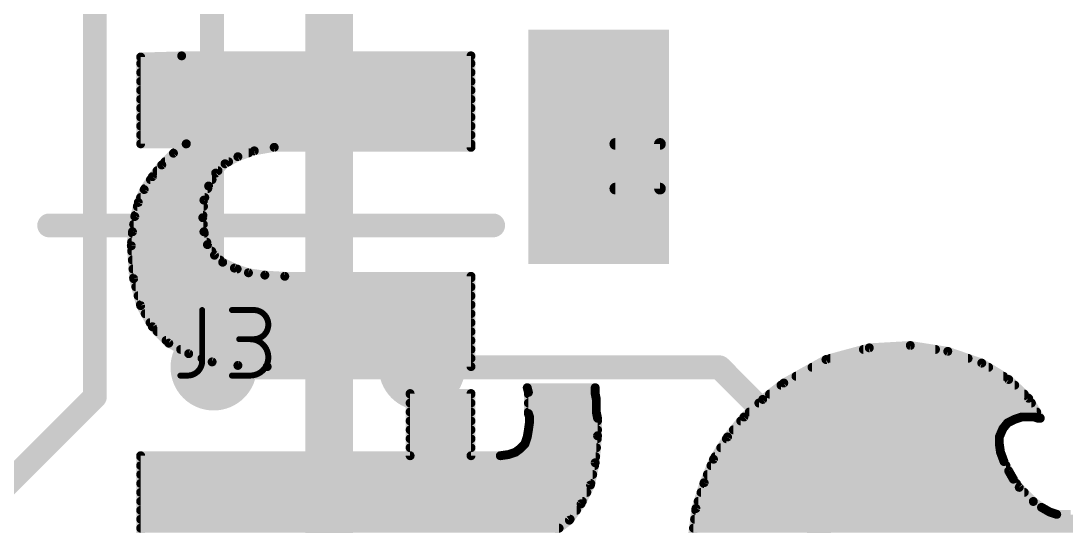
# Model space of a CAD drawing. Extents: x -33 to 53.6, y -13.2 to 65.9.
# Drawn here: x 9.28 to 18.2, y 29.13 to 33.43 of the extents above; entities that cross this region are included whole.
import ezdxf

# ---------------------------------------------------------------- set-up
doc = ezdxf.new("R2010")
doc.units = 0
for name, color, linetype in [('1', 12, 'CONTINUOUS'), ('16', 132, 'CONTINUOUS'), ('18', 110, 'CONTINUOUS'), ('21', 253, 'CONTINUOUS'), ('22', 253, 'CONTINUOUS'), ('25', 253, 'CONTINUOUS'), ('51', 253, 'CONTINUOUS')]:
    doc.layers.add(name, color=color, linetype=linetype)

# ---------------------------------------------------------------- blocks, each defined once
blk = doc.blocks.new('RECT')
blk.add_solid([(-0.5, -0.5), (0.5, -0.5), (-0.5, 0.5), (0.5, 0.5)])
blk = doc.blocks.new('ROUNDV')
at = {"const_width": 0.5}
blk.add_lwpolyline([(0, -0.25, 1), (0, 0.25, 1), (0, -0.25)], format="xyb", dxfattribs=at)

msp = doc.modelspace()

# ---------------------------------------------------------------- linework, layer by layer
at = {"layer": '1'}
for points, const_width in [([(11.908, 35.56), (11.908, 28.418)], 0.4064), ([(9.908, 34.785), (9.908, 30.228)], 0.2032), ([(10.908, 34.785), (10.908, 30.494)], 0.2032), ([(10.908, 30.494), (10.922, 30.48)], 0.2032), ([(12.7, 30.48), (15.24, 30.48)], 0.2032), ([(15.24, 30.48), (16.09, 29.63)], 0.2032), ([(9.908, 30.228), (6.77, 27.09)], 0.2032), ([(16.09, 29.63), (16.09, 25.4)], 0.2032)]:
    msp.add_lwpolyline(points, dxfattribs=dict(at, const_width=const_width))
at = {"layer": '1', "const_width": 0.1016}
for points in [[(10.9439, 30.5299, 1), (10.8721, 30.4581)], [(10.8572, 30.494, 1), (10.9588, 30.494)], [(10.8861, 30.4441, 1), (10.9579, 30.5159)], [(12.7, 30.5308, 1), (12.7, 30.4292)], [(15.2759, 30.5159, 1), (15.2041, 30.4441)], [(15.24, 30.4292, 1), (15.24, 30.5308)], [(9.8572, 30.228, 1), (9.9588, 30.228)], [(9.9439, 30.1921, 1), (9.8721, 30.2639)], [(16.1408, 29.63, 1), (16.0392, 29.63)], [(16.0541, 29.5941, 1), (16.1259, 29.6659)]]:
    msp.add_lwpolyline(points, format="xyb", dxfattribs=at)
at = {"layer": '16', "const_width": 0.2032}
msp.add_lwpolyline([(10.922, 30.48), (12.7, 30.48)], dxfattribs=at)
at = {"layer": '16', "const_width": 0.1016}
for points in [[(10.922, 30.5308, 1), (10.922, 30.4292)], [(12.7, 30.4292, 1), (12.7, 30.5308)]]:
    msp.add_lwpolyline(points, format="xyb", dxfattribs=at)
at = {"layer": '21', "const_width": 0.2032}
msp.add_lwpolyline([(9.518, 31.69), (13.308, 31.69)], dxfattribs=at)
at = {"layer": '21', "const_width": 0.1016}
for points in [[(9.518, 31.7408, 1), (9.518, 31.6392)], [(13.308, 31.6392, 1), (13.308, 31.7408)]]:
    msp.add_lwpolyline(points, format="xyb", dxfattribs=at)
at = {"layer": '22', "const_width": 0.0762}
for points in [[(10.649, 33.136), (10.299, 33.126)], [(10.299, 33.126), (10.299, 32.386)], [(10.299, 33.0708), (13.119, 33.0708)], [(13.119, 33.136), (10.649, 33.136)], [(13.119, 32.356), (13.119, 33.136)], [(10.299, 32.9946), (13.119, 32.9946)], [(10.299, 32.9184), (13.119, 32.9184)], [(10.299, 32.8422), (13.119, 32.8422)], [(10.299, 32.766), (13.119, 32.766)], [(10.299, 32.6898), (13.119, 32.6898)], [(10.299, 32.6136), (13.119, 32.6136)], [(10.299, 32.5374), (13.119, 32.5374)], [(10.299, 32.4612), (13.119, 32.4612)], [(10.299, 32.386), (10.689, 32.386)], [(10.689, 32.386), (10.579, 32.306)], [(10.6876, 32.385), (13.119, 32.385)], [(11.269, 32.326), (11.439, 32.356)], [(11.439, 32.356), (13.119, 32.356)], [(10.579, 32.306), (10.479, 32.206)], [(10.5829, 32.3088), (11.2208, 32.3088)], [(11.019, 32.216), (11.129, 32.276)], [(11.129, 32.276), (11.269, 32.326)], [(10.479, 32.206), (10.399, 32.106)], [(10.5056, 32.2326), (11.0494, 32.2326)], [(10.939, 32.136), (11.019, 32.216)], [(10.399, 32.106), (10.329, 31.996)], [(10.4393, 32.1564), (10.9594, 32.1564)], [(10.879, 32.026), (10.939, 32.136)], [(10.329, 31.996), (10.279, 31.886)], [(10.3341, 32.004), (10.8717, 32.004)], [(10.3826, 32.0802), (10.9086, 32.0802)], [(10.839, 31.906), (10.879, 32.026)], [(10.298, 31.9278), (10.8463, 31.9278)], [(10.829, 31.756), (10.839, 31.906)], [(10.279, 31.886), (10.249, 31.766)], [(10.2704, 31.8516), (10.8354, 31.8516)], [(10.249, 31.766), (10.229, 31.636)], [(10.2514, 31.7754), (10.8303, 31.7754)], [(10.839, 31.636), (10.829, 31.756)], [(10.2387, 31.6992), (10.8337, 31.6992)], [(10.229, 31.636), (10.219, 31.516)], [(10.2279, 31.623), (10.8425, 31.623)], [(10.869, 31.526), (10.839, 31.636)], [(10.219, 31.516), (10.239, 31.236)], [(10.2216, 31.5468), (10.8633, 31.5468)], [(10.2222, 31.4706), (10.9059, 31.4706)], [(10.929, 31.436), (10.869, 31.526)], [(10.2277, 31.3944), (10.9775, 31.3944)], [(10.999, 31.376), (10.929, 31.436)], [(11.099, 31.326), (10.999, 31.376)], [(10.2331, 31.3182), (11.1224, 31.3182)], [(11.219, 31.286), (11.099, 31.326)], [(11.359, 31.266), (11.219, 31.286)], [(10.2386, 31.242), (13.119, 31.242)], [(10.239, 31.236), (10.299, 31.006)], [(11.529, 31.256), (11.359, 31.266)], [(13.119, 31.256), (11.529, 31.256)], [(13.119, 30.486), (13.119, 31.256)], [(10.2573, 31.1658), (13.119, 31.1658)], [(10.2772, 31.0896), (13.119, 31.0896)], [(10.2971, 31.0134), (13.119, 31.0134)], [(10.299, 31.006), (10.399, 30.826)], [(10.3372, 30.9372), (13.119, 30.9372)], [(10.3796, 30.861), (13.119, 30.861)], [(10.399, 30.826), (10.539, 30.686)], [(10.4402, 30.7848), (13.119, 30.7848)], [(10.5164, 30.7086), (13.119, 30.7086)], [(10.539, 30.686), (10.709, 30.596)], [(16.519, 30.646), (16.869, 30.666)], [(16.869, 30.666), (17.189, 30.616)], [(10.6402, 30.6324), (13.119, 30.6324)], [(10.709, 30.596), (10.909, 30.526)], [(16.149, 30.546), (16.519, 30.646)], [(16.4687, 30.6324), (17.084, 30.6324)], [(17.189, 30.616), (17.479, 30.516)], [(10.8227, 30.5562), (13.119, 30.5562)], [(10.909, 30.526), (11.129, 30.496)], [(11.129, 30.496), (11.379, 30.486)], [(11.379, 30.486), (13.119, 30.486)], [(15.789, 30.346), (16.149, 30.546)], [(16.0302, 30.48), (17.5381, 30.48)], [(16.1867, 30.5562), (17.3624, 30.5562)], [(17.479, 30.516), (17.709, 30.376)], [(15.893, 30.4038), (17.6633, 30.4038)], [(14.179, 30.306), (13.599, 30.306)], [(13.599, 30.306), (13.609, 30.266)], [(14.179, 30.256), (14.179, 30.306)], [(15.609, 30.206), (15.789, 30.346)], [(15.7653, 30.3276), (17.7604, 30.3276)], [(17.709, 30.376), (17.879, 30.216)], [(13.119, 30.256), (12.599, 30.256)], [(12.599, 30.256), (12.599, 29.726)], [(12.599, 30.2514), (13.119, 30.2514)], [(13.119, 29.726), (13.119, 30.256)], [(13.609, 30.266), (13.609, 30.086)], [(13.609, 30.2514), (14.1799, 30.2514)], [(14.189, 30.206), (14.179, 30.256)], [(15.6674, 30.2514), (17.8414, 30.2514)], [(17.879, 30.216), (17.979, 30.046)], [(12.599, 30.1752), (13.119, 30.1752)], [(13.609, 30.1752), (14.189, 30.1752)], [(14.189, 30.096), (14.189, 30.206)], [(15.449, 30.056), (15.609, 30.206)], [(15.5761, 30.1752), (17.903, 30.1752)], [(12.599, 30.099), (13.119, 30.099)], [(13.609, 30.099), (14.189, 30.099)], [(13.609, 30.086), (13.619, 30.056)], [(13.619, 30.056), (13.619, 30.016)], [(14.199, 30.046), (14.189, 30.096)], [(14.199, 29.896), (14.199, 30.046)], [(15.309, 29.886), (15.449, 30.056)], [(15.4949, 30.099), (17.9478, 30.099)], [(17.759, 30.036), (17.699, 30.006)], [(17.819, 30.056), (17.759, 30.036)], [(17.929, 30.056), (17.819, 30.056)], [(17.959, 30.046), (17.929, 30.056)], [(17.979, 30.046), (17.959, 30.046)], [(12.599, 30.0228), (13.119, 30.0228)], [(12.599, 29.9466), (13.119, 29.9466)], [(13.609, 29.946), (13.599, 29.886)], [(13.619, 30.016), (13.609, 29.946)], [(13.6091, 29.9466), (14.199, 29.9466)], [(13.619, 30.0228), (14.199, 30.0228)], [(15.3589, 29.9466), (17.655, 29.9466)], [(15.4217, 30.0228), (17.7326, 30.0228)], [(17.659, 29.956), (17.629, 29.886)], [(17.699, 30.006), (17.659, 29.956)], [(12.599, 29.8704), (13.119, 29.8704)], [(13.599, 29.886), (13.579, 29.826)], [(13.5938, 29.8704), (14.1968, 29.8704)], [(14.179, 29.666), (14.199, 29.896)], [(15.189, 29.696), (15.309, 29.886)], [(15.2991, 29.8704), (17.629, 29.8704)], [(17.629, 29.886), (17.629, 29.826)], [(12.599, 29.7942), (13.119, 29.7942)], [(13.539, 29.786), (13.499, 29.756)], [(13.579, 29.826), (13.539, 29.786)], [(13.5472, 29.7942), (14.1901, 29.7942)], [(15.251, 29.7942), (17.6335, 29.7942)], [(17.629, 29.826), (17.639, 29.756)], [(12.599, 29.726), (10.299, 29.726)], [(10.299, 29.726), (10.299, 28.946)], [(10.299, 29.718), (14.1835, 29.718)], [(13.369, 29.726), (13.119, 29.726)], [(13.439, 29.736), (13.369, 29.726)], [(13.499, 29.756), (13.439, 29.736)], [(15.109, 29.496), (15.189, 29.696)], [(15.2029, 29.718), (17.6532, 29.718)], [(17.639, 29.756), (17.669, 29.676)], [(17.669, 29.676), (17.709, 29.596)], [(10.299, 29.6418), (14.1739, 29.6418)], [(14.139, 29.476), (14.179, 29.666)], [(15.1673, 29.6418), (17.6861, 29.6418)], [(17.709, 29.596), (17.749, 29.526)], [(10.299, 29.5656), (14.1579, 29.5656)], [(15.039, 29.276), (15.109, 29.496)], [(15.1368, 29.5656), (17.7264, 29.5656)], [(17.749, 29.526), (17.799, 29.456)], [(10.299, 29.4894), (14.1418, 29.4894)], [(10.299, 29.4132), (14.1076, 29.4132)], [(14.059, 29.316), (14.139, 29.476)], [(15.0827, 29.4132), (17.8418, 29.4132)], [(15.1069, 29.4894), (17.7751, 29.4894)], [(17.799, 29.456), (17.919, 29.336)], [(10.299, 29.337), (14.0695, 29.337)], [(15.0584, 29.337), (17.918, 29.337)], [(17.919, 29.336), (17.989, 29.286)], [(10.299, 29.2608), (14.0196, 29.2608)], [(13.959, 29.176), (14.059, 29.316)], [(15.009, 29.036), (15.039, 29.276)], [(15.0371, 29.2608), (18.0331, 29.2608)], [(17.989, 29.286), (18.059, 29.246)], [(18.059, 29.246), (18.119, 29.226)], [(10.299, 29.1846), (13.9651, 29.1846)], [(13.829, 29.076), (13.959, 29.176)], [(15.0276, 29.1846), (18.7836, 29.1846)], [(18.119, 29.226), (18.239, 29.226)], [(10.299, 29.1084), (13.8711, 29.1084)], [(15.0181, 29.1084), (18.7874, 29.1084)]]:
    msp.add_lwpolyline(points, dxfattribs=at)
at = {"layer": '22', "const_width": 0.0381}
for points in [[(10.3181, 33.126, 1), (10.28, 33.126)], [(10.2985, 33.145, 1), (10.2995, 33.107)], [(10.299, 33.0898, 1), (10.299, 33.0517)], [(10.649, 33.1551, 1), (10.649, 33.117)], [(10.6495, 33.117, 1), (10.6485, 33.155)], [(13.138, 33.136, 1), (13.0999, 33.136)], [(13.119, 33.117, 1), (13.119, 33.1551)], [(13.119, 33.0517, 1), (13.119, 33.0898)], [(10.299, 33.0136, 1), (10.299, 32.9755)], [(13.119, 32.9755, 1), (13.119, 33.0136)], [(10.299, 32.9374, 1), (10.299, 32.8993)], [(13.119, 32.8993, 1), (13.119, 32.9374)], [(10.299, 32.8612, 1), (10.299, 32.8231)], [(13.119, 32.8231, 1), (13.119, 32.8612)], [(10.299, 32.785, 1), (10.299, 32.7469)], [(13.119, 32.7469, 1), (13.119, 32.785)], [(10.299, 32.7088, 1), (10.299, 32.6707)], [(13.119, 32.6707, 1), (13.119, 32.7088)], [(10.299, 32.6326, 1), (10.299, 32.5945)], [(10.299, 32.5564, 1), (10.299, 32.5183)], [(13.119, 32.5945, 1), (13.119, 32.6326)], [(13.119, 32.5183, 1), (13.119, 32.5564)], [(10.299, 32.4802, 1), (10.299, 32.4421)], [(13.119, 32.4421, 1), (13.119, 32.4802)], [(10.299, 32.4051, 1), (10.299, 32.367)], [(10.28, 32.386, 1), (10.3181, 32.386)], [(10.6876, 32.404, 1), (10.6876, 32.3659)], [(10.7002, 32.3706, 1), (10.6778, 32.4014)], [(10.689, 32.367, 1), (10.689, 32.4051)], [(11.439, 32.3751, 1), (11.439, 32.337)], [(11.4423, 32.3372, 1), (11.4357, 32.3748)], [(13.119, 32.3659, 1), (13.119, 32.404)], [(13.119, 32.337, 1), (13.119, 32.3751)], [(10.5678, 32.3214, 1), (10.5902, 32.2906)], [(10.5829, 32.3279, 1), (10.5829, 32.2898)], [(10.5925, 32.2925, 1), (10.5655, 32.3195)], [(11.1226, 32.2939, 1), (11.1354, 32.2581)], [(11.1381, 32.2593, 1), (11.1199, 32.2927)], [(11.2208, 32.2898, 1), (11.2208, 32.3279)], [(11.2657, 32.3448, 1), (11.2723, 32.3072)], [(11.2754, 32.3081, 1), (11.2626, 32.3439)], [(13.0999, 32.356, 1), (13.138, 32.356)], [(10.4655, 32.2195, 1), (10.4925, 32.1925)], [(10.4939, 32.1941, 1), (10.4641, 32.2179)], [(10.5056, 32.2517, 1), (10.5056, 32.2136)], [(11.0099, 32.2327, 1), (11.0281, 32.1993)], [(11.0325, 32.2025, 1), (11.0055, 32.2295)], [(11.0494, 32.2136, 1), (11.0494, 32.2517)], [(10.3841, 32.1179, 1), (10.4139, 32.0941)], [(10.4151, 32.0958, 1), (10.3829, 32.1162)], [(10.4393, 32.1755, 1), (10.4393, 32.1374)], [(10.9255, 32.1495, 1), (10.9525, 32.1225)], [(10.9557, 32.1269, 1), (10.9223, 32.1451)], [(10.9594, 32.1374, 1), (10.9594, 32.1755)], [(10.3463, 31.9881, 1), (10.3117, 32.0039)], [(10.3341, 32.0231, 1), (10.3341, 31.985)], [(10.3826, 32.0993, 1), (10.3826, 32.0612)], [(10.8623, 32.0351, 1), (10.8957, 32.0169)], [(10.8971, 32.02, 1), (10.8609, 32.032)], [(10.8717, 31.985, 1), (10.8717, 32.0231)], [(10.9086, 32.0612, 1), (10.9086, 32.0993)], [(10.298, 31.9469, 1), (10.298, 31.9088)], [(10.3129, 32.0062, 1), (10.3451, 31.9858)], [(10.858, 31.9047, 1), (10.82, 31.9073)], [(10.8463, 31.9088, 1), (10.8463, 31.9469)], [(10.2704, 31.8707, 1), (10.2704, 31.8326)], [(10.2617, 31.8939, 1), (10.2963, 31.8781)], [(10.2975, 31.8814, 1), (10.2605, 31.8906)], [(10.8209, 31.912, 1), (10.8571, 31.9)], [(10.8354, 31.8326, 1), (10.8354, 31.8707)], [(10.2305, 31.7706, 1), (10.2675, 31.7614)], [(10.2678, 31.7631, 1), (10.2302, 31.7689)], [(10.2514, 31.7945, 1), (10.2514, 31.7564)], [(10.848, 31.7576, 1), (10.81, 31.7544)], [(10.81, 31.7573, 1), (10.848, 31.7547)], [(10.8303, 31.7564, 1), (10.8303, 31.7945)], [(10.2387, 31.7183, 1), (10.2387, 31.6802)], [(10.8337, 31.6802, 1), (10.8337, 31.7183)], [(10.2279, 31.6421, 1), (10.2279, 31.604)], [(10.2102, 31.6389, 1), (10.2478, 31.6331)], [(10.248, 31.6344, 1), (10.21, 31.6376)], [(10.8574, 31.641, 1), (10.8206, 31.631)], [(10.82, 31.6344, 1), (10.858, 31.6376)], [(10.8425, 31.604, 1), (10.8425, 31.6421)], [(10.238, 31.5174, 1), (10.2, 31.5146)], [(10.2, 31.5176, 1), (10.238, 31.5144)], [(10.2216, 31.5659, 1), (10.2216, 31.5278)], [(10.2222, 31.4897, 1), (10.2222, 31.4516)], [(10.8849, 31.5366, 1), (10.8531, 31.5154)], [(10.8506, 31.521, 1), (10.8874, 31.531)], [(10.8633, 31.5278, 1), (10.8633, 31.5659)], [(10.9059, 31.4516, 1), (10.9059, 31.4897)], [(10.2277, 31.4135, 1), (10.2277, 31.3754)], [(10.9414, 31.4505, 1), (10.9166, 31.4215)], [(10.9131, 31.4254, 1), (10.9449, 31.4466)], [(10.9775, 31.3754, 1), (10.9775, 31.4135)], [(11.0075, 31.393, 1), (10.9905, 31.359)], [(10.9866, 31.3615, 1), (11.0114, 31.3905)], [(10.2331, 31.3373, 1), (10.2331, 31.2992)], [(11.105, 31.3441, 1), (11.093, 31.3079)], [(11.0905, 31.309, 1), (11.1075, 31.343)], [(11.1224, 31.2992, 1), (11.1224, 31.3373)], [(11.2217, 31.3049, 1), (11.2163, 31.2671)], [(11.213, 31.2679, 1), (11.225, 31.3041)], [(10.2386, 31.2611, 1), (10.2386, 31.223)], [(10.2574, 31.2408, 1), (10.2206, 31.2312)], [(10.22, 31.2346, 1), (10.258, 31.2374)], [(11.3601, 31.285, 1), (11.3579, 31.247)], [(11.3563, 31.2471, 1), (11.3617, 31.2849)], [(11.529, 31.2751, 1), (11.529, 31.237)], [(11.5279, 31.237, 1), (11.5301, 31.275)], [(13.138, 31.256, 1), (13.0999, 31.256)], [(13.119, 31.237, 1), (13.119, 31.2751)], [(13.119, 31.223, 1), (13.119, 31.2611)], [(10.2573, 31.1849, 1), (10.2573, 31.1468)], [(13.119, 31.1468, 1), (13.119, 31.1849)], [(10.2772, 31.1087, 1), (10.2772, 31.0706)], [(10.2971, 31.0325, 1), (10.2971, 30.9944)], [(13.119, 31.0706, 1), (13.119, 31.1087)], [(13.119, 30.9944, 1), (13.119, 31.0325)], [(10.3157, 31.0153, 1), (10.2823, 30.9967)], [(10.2806, 31.0012, 1), (10.3174, 31.0108)], [(10.3372, 30.9563, 1), (10.3372, 30.9182)], [(13.119, 30.9182, 1), (13.119, 30.9563)], [(10.3796, 30.8801, 1), (10.3796, 30.842)], [(13.119, 30.842, 1), (13.119, 30.8801)], [(10.4125, 30.8395, 1), (10.3855, 30.8125)], [(10.3823, 30.8167, 1), (10.4157, 30.8353)], [(10.4402, 30.8039, 1), (10.4402, 30.7658)], [(13.119, 30.7658, 1), (13.119, 30.8039)], [(10.5164, 30.7277, 1), (10.5164, 30.6896)], [(10.5479, 30.7028, 1), (10.5301, 30.6692)], [(10.5255, 30.6725, 1), (10.5525, 30.6995)], [(13.119, 30.6896, 1), (13.119, 30.7277)], [(16.8719, 30.6848, 1), (16.8661, 30.6472)], [(16.8701, 30.647, 1), (16.8679, 30.685)], [(10.6402, 30.6515, 1), (10.6402, 30.6134)], [(10.7153, 30.614, 1), (10.7027, 30.578)], [(10.7001, 30.5792, 1), (10.7179, 30.6128)], [(13.119, 30.6134, 1), (13.119, 30.6515)], [(16.4687, 30.6515, 1), (16.4687, 30.6134)], [(16.5179, 30.665, 1), (16.5201, 30.627)], [(16.524, 30.6276, 1), (16.514, 30.6644)], [(17.084, 30.6134, 1), (17.084, 30.6515)], [(17.1952, 30.634, 1), (17.1828, 30.598)], [(17.1861, 30.5972, 1), (17.1919, 30.6348)], [(10.8227, 30.5753, 1), (10.8227, 30.5372)], [(10.9116, 30.5449, 1), (10.9064, 30.5071)], [(10.9027, 30.508, 1), (10.9153, 30.544)], [(11.1298, 30.515, 1), (11.1282, 30.477)], [(11.1264, 30.4771, 1), (11.1316, 30.5149)], [(11.379, 30.5051, 1), (11.379, 30.467)], [(11.3782, 30.467, 1), (11.3798, 30.505)], [(13.119, 30.5372, 1), (13.119, 30.5753)], [(13.119, 30.467, 1), (13.119, 30.5051)], [(16.0302, 30.4991, 1), (16.0302, 30.461)], [(16.144, 30.5644, 1), (16.154, 30.5276)], [(16.1583, 30.5293, 1), (16.1397, 30.5627)], [(16.1867, 30.5753, 1), (16.1867, 30.5372)], [(17.3624, 30.5372, 1), (17.3624, 30.5753)], [(17.4889, 30.5323, 1), (17.4691, 30.4997)], [(17.4728, 30.498, 1), (17.4852, 30.534)], [(17.5381, 30.461, 1), (17.5381, 30.4991)], [(13.0999, 30.486, 1), (13.138, 30.486)], [(15.893, 30.4229, 1), (15.893, 30.3848)], [(17.6633, 30.3848, 1), (17.6633, 30.4229)], [(13.599, 30.3251, 1), (13.599, 30.287)], [(13.6175, 30.3106, 1), (13.5805, 30.3014)], [(14.1981, 30.306, 1), (14.16, 30.306)], [(14.179, 30.287, 1), (14.179, 30.3251)], [(15.7653, 30.3467, 1), (15.7653, 30.3086)], [(15.7797, 30.3627, 1), (15.7983, 30.3293)], [(15.8007, 30.331, 1), (15.7773, 30.361)], [(17.7221, 30.3899, 1), (17.6959, 30.3621)], [(17.6991, 30.3597, 1), (17.7189, 30.3923)], [(17.7604, 30.3086, 1), (17.7604, 30.3467)], [(12.599, 30.2751, 1), (12.599, 30.237)], [(12.599, 30.2705, 1), (12.599, 30.2324)], [(12.6181, 30.256, 1), (12.58, 30.256)], [(13.138, 30.256, 1), (13.0999, 30.256)], [(13.119, 30.237, 1), (13.119, 30.2751)], [(13.119, 30.2324, 1), (13.119, 30.2705)], [(13.628, 30.266, 1), (13.5899, 30.266)], [(13.609, 30.2705, 1), (13.609, 30.2324)], [(13.5905, 30.2614, 1), (13.6275, 30.2706)], [(14.1977, 30.2597, 1), (14.1603, 30.2523)], [(14.16, 30.256, 1), (14.1981, 30.256)], [(14.1799, 30.2324, 1), (14.1799, 30.2705)], [(15.6674, 30.2705, 1), (15.6674, 30.2324)], [(17.8414, 30.2324, 1), (17.8414, 30.2705)], [(17.8954, 30.2257, 1), (17.8626, 30.2063)], [(17.8659, 30.2021, 1), (17.8921, 30.2299)], [(12.599, 30.1943, 1), (12.599, 30.1562)], [(13.119, 30.1562, 1), (13.119, 30.1943)], [(13.609, 30.1943, 1), (13.609, 30.1562)], [(14.2081, 30.206, 1), (14.17, 30.206)], [(14.1703, 30.2023, 1), (14.2077, 30.2097)], [(14.189, 30.1562, 1), (14.189, 30.1943)], [(15.5761, 30.1943, 1), (15.5761, 30.1562)], [(15.5973, 30.221, 1), (15.6207, 30.191)], [(15.622, 30.1921, 1), (15.596, 30.2199)], [(17.903, 30.1562, 1), (17.903, 30.1943)], [(12.599, 30.1181, 1), (12.599, 30.08)], [(13.119, 30.08, 1), (13.119, 30.1181)], [(13.609, 30.1181, 1), (13.609, 30.08)], [(13.6271, 30.092, 1), (13.5909, 30.08)], [(13.5899, 30.086, 1), (13.628, 30.086)], [(13.638, 30.056, 1), (13.5999, 30.056)], [(13.6009, 30.05, 1), (13.6371, 30.062)], [(14.2077, 30.0997, 1), (14.1703, 30.0923)], [(14.17, 30.096, 1), (14.2081, 30.096)], [(14.218, 30.046, 1), (14.1799, 30.046)], [(14.1803, 30.0423, 1), (14.2177, 30.0497)], [(14.189, 30.08, 1), (14.189, 30.1181)], [(15.436, 30.0699, 1), (15.462, 30.0421)], [(15.4637, 30.0439, 1), (15.4343, 30.0681)], [(15.4949, 30.1181, 1), (15.4949, 30.08)], [(17.753, 30.0541, 1), (17.765, 30.0179)], [(17.7675, 30.019, 1), (17.7505, 30.053)], [(17.819, 30.0751, 1), (17.819, 30.037)], [(17.825, 30.0379, 1), (17.813, 30.0741)], [(17.935, 30.0741, 1), (17.923, 30.0379)], [(17.929, 30.037, 1), (17.929, 30.0751)], [(17.959, 30.0651, 1), (17.959, 30.027)], [(17.9478, 30.08, 1), (17.9478, 30.1181)], [(17.953, 30.0279, 1), (17.965, 30.0641)], [(17.9626, 30.0363, 1), (17.9954, 30.0557)], [(17.979, 30.027, 1), (17.979, 30.0651)], [(12.599, 30.0419, 1), (12.599, 30.0038)], [(12.599, 29.9657, 1), (12.599, 29.9276)], [(13.119, 30.0038, 1), (13.119, 30.0419)], [(13.119, 29.9276, 1), (13.119, 29.9657)], [(13.6091, 29.9657, 1), (13.6091, 29.9276)], [(13.6278, 29.9429, 1), (13.5902, 29.9491)], [(13.5999, 30.016, 1), (13.638, 30.016)], [(13.619, 30.0419, 1), (13.619, 30.0038)], [(13.6379, 30.0133, 1), (13.6001, 30.0187)], [(14.199, 30.0038, 1), (14.199, 30.0419)], [(14.199, 29.9276, 1), (14.199, 29.9657)], [(15.3589, 29.9657, 1), (15.3589, 29.9276)], [(15.4217, 30.0419, 1), (15.4217, 30.0038)], [(17.6441, 29.9679, 1), (17.6739, 29.9441)], [(17.6765, 29.9485, 1), (17.6415, 29.9635)], [(17.655, 29.9276, 1), (17.655, 29.9657)], [(17.6905, 30.023, 1), (17.7075, 29.989)], [(17.7139, 29.9941, 1), (17.6841, 30.0179)], [(17.7326, 30.0038, 1), (17.7326, 30.0419)], [(12.599, 29.8895, 1), (12.599, 29.8514)], [(13.119, 29.8514, 1), (13.119, 29.8895)], [(13.5938, 29.8895, 1), (13.5938, 29.8514)], [(13.5802, 29.8891, 1), (13.6178, 29.8829)], [(13.6171, 29.88, 1), (13.5809, 29.892)], [(13.5901, 29.9487, 1), (13.6279, 29.9433)], [(14.1799, 29.896, 1), (14.218, 29.896)], [(14.218, 29.8943, 1), (14.18, 29.8977)], [(14.1968, 29.8514, 1), (14.1968, 29.8895)], [(15.2991, 29.8895, 1), (15.2991, 29.8514)], [(15.2943, 29.8981, 1), (15.3237, 29.8739)], [(15.3251, 29.8758, 1), (15.2929, 29.8962)], [(17.6481, 29.886, 1), (17.61, 29.886)], [(17.6115, 29.8935, 1), (17.6465, 29.8785)], [(17.629, 29.8514, 1), (17.629, 29.8895)], [(12.599, 29.8133, 1), (12.599, 29.7752)], [(13.119, 29.7752, 1), (13.119, 29.8133)], [(13.5255, 29.7995, 1), (13.5525, 29.7725)], [(13.5504, 29.7708, 1), (13.5276, 29.8012)], [(13.5472, 29.8133, 1), (13.5472, 29.7752)], [(13.5609, 29.832, 1), (13.5971, 29.82)], [(13.5925, 29.8125, 1), (13.5655, 29.8395)], [(14.1901, 29.7752, 1), (14.1901, 29.8133)], [(15.251, 29.8133, 1), (15.251, 29.7752)], [(17.6479, 29.8287, 1), (17.6101, 29.8233)], [(17.61, 29.826, 1), (17.6481, 29.826)], [(17.6335, 29.7752, 1), (17.6335, 29.8133)], [(10.299, 29.7451, 1), (10.299, 29.707)], [(10.3181, 29.726, 1), (10.28, 29.726)], [(10.299, 29.737, 1), (10.299, 29.6989)], [(12.58, 29.726, 1), (12.6181, 29.726)], [(12.599, 29.707, 1), (12.599, 29.7451)], [(13.0999, 29.726, 1), (13.138, 29.726)], [(13.119, 29.7451, 1), (13.119, 29.707)], [(13.3663, 29.7449, 1), (13.3717, 29.7071)], [(13.369, 29.707, 1), (13.369, 29.7451)], [(13.433, 29.7541, 1), (13.445, 29.7179)], [(13.4417, 29.7171, 1), (13.4363, 29.7549)], [(13.4876, 29.7712, 1), (13.5104, 29.7408)], [(13.505, 29.7379, 1), (13.493, 29.7741)], [(14.1835, 29.6989, 1), (14.1835, 29.737)], [(15.1729, 29.7062, 1), (15.2051, 29.6858)], [(15.2067, 29.6889, 1), (15.1713, 29.7031)], [(15.2029, 29.737, 1), (15.2029, 29.6989)], [(17.6568, 29.7627, 1), (17.6212, 29.7493)], [(17.6201, 29.7533, 1), (17.6579, 29.7587)], [(17.686, 29.6845, 1), (17.652, 29.6675)], [(17.6532, 29.6989, 1), (17.6532, 29.737)], [(10.299, 29.6608, 1), (10.299, 29.6227)], [(14.16, 29.6677, 1), (14.198, 29.6643)], [(14.1976, 29.6621, 1), (14.1604, 29.6699)], [(14.1739, 29.6227, 1), (14.1739, 29.6608)], [(15.1673, 29.6608, 1), (15.1673, 29.6227)], [(17.6512, 29.6693, 1), (17.6868, 29.6827)], [(17.6861, 29.6227, 1), (17.6861, 29.6608)], [(17.7255, 29.6055, 1), (17.6925, 29.5865)], [(17.692, 29.5875, 1), (17.726, 29.6045)], [(10.299, 29.5846, 1), (10.299, 29.5465)], [(14.1579, 29.5465, 1), (14.1579, 29.5846)], [(15.1272, 29.4902, 1), (15.0908, 29.5018)], [(15.1368, 29.5846, 1), (15.1368, 29.5465)], [(17.7264, 29.5465, 1), (17.7264, 29.5846)], [(17.7645, 29.5371, 1), (17.7335, 29.5149)], [(17.7325, 29.5165, 1), (17.7655, 29.5355)], [(10.299, 29.5084, 1), (10.299, 29.4703)], [(10.299, 29.4322, 1), (10.299, 29.3941)], [(14.1076, 29.3941, 1), (14.1076, 29.4322)], [(14.1204, 29.4799, 1), (14.1576, 29.4721)], [(14.156, 29.4675, 1), (14.122, 29.4845)], [(14.1418, 29.4703, 1), (14.1418, 29.5084)], [(15.0827, 29.4322, 1), (15.0827, 29.3941)], [(15.1069, 29.5084, 1), (15.1069, 29.4703)], [(15.0913, 29.5031, 1), (15.1267, 29.4889)], [(17.7751, 29.4703, 1), (17.7751, 29.5084)], [(17.8125, 29.4695, 1), (17.7855, 29.4425)], [(17.7835, 29.4449, 1), (17.8145, 29.4671)], [(17.8418, 29.3941, 1), (17.8418, 29.4322)], [(10.299, 29.356, 1), (10.299, 29.3179)], [(14.0695, 29.3179, 1), (14.0695, 29.356)], [(15.0584, 29.356, 1), (15.0584, 29.3179)], [(17.9301, 29.3515, 1), (17.9079, 29.3205)], [(17.9055, 29.3225, 1), (17.9325, 29.3495)], [(17.918, 29.3179, 1), (17.918, 29.356)], [(10.299, 29.2798, 1), (10.299, 29.2417)], [(14.0196, 29.2417, 1), (14.0196, 29.2798)], [(14.042, 29.3245, 1), (14.076, 29.3075)], [(14.0745, 29.3049, 1), (14.0435, 29.3271)], [(15.0371, 29.2798, 1), (15.0371, 29.2417)], [(15.0208, 29.2818, 1), (15.0572, 29.2702)], [(15.0579, 29.2736, 1), (15.0201, 29.2784)], [(17.9985, 29.3025, 1), (17.9795, 29.2695)], [(17.9779, 29.2705, 1), (18.0001, 29.3015)], [(18.0331, 29.2417, 1), (18.0331, 29.2798)], [(18.065, 29.2641, 1), (18.053, 29.2279)], [(18.0495, 29.2295, 1), (18.0685, 29.2625)], [(10.299, 29.2036, 1), (10.299, 29.1655)], [(13.9435, 29.1871, 1), (13.9745, 29.1649)], [(13.9706, 29.1609, 1), (13.9474, 29.1911)], [(13.9651, 29.1655, 1), (13.9651, 29.2036)], [(15.0276, 29.2036, 1), (15.0276, 29.1655)], [(18.119, 29.2451, 1), (18.119, 29.207)], [(18.113, 29.2079, 1), (18.125, 29.2441)], [(10.299, 29.1275, 1), (10.299, 29.0894)], [(13.8711, 29.0894, 1), (13.8711, 29.1275)], [(15.0181, 29.1275, 1), (15.0181, 29.0894)]]:
    msp.add_lwpolyline(points, format="xyb", dxfattribs=at)
at = {"layer": '25', "const_width": 0.0508}
for points in [[(10.824, 30.9683), (10.824, 30.5336)], [(11.0782, 30.9683), (11.2644, 30.9683)], [(11.2644, 30.7199), (11.1402, 30.7199)], [(10.6998, 30.4095), (10.6377, 30.4095)], [(11.0782, 30.4095), (11.2334, 30.4095)]]:
    msp.add_lwpolyline(points, dxfattribs=at)
at = {"layer": '25'}
for points, const_width in [([(10.8367, 30.9683, 1), (10.8113, 30.9683)], 0.0254), ([(11.0782, 30.981, 1), (11.0782, 30.9556)], 0.0254), ([(11.2644, 30.7199, 1), (11.2644, 30.9683)], 0.0508), ([(11.2644, 30.981, 1), (11.2644, 30.9556)], 0.0254), ([(11.2644, 30.9556, 1), (11.2644, 30.981)], 0.0254), ([(11.1402, 30.7326, 1), (11.1402, 30.7072)], 0.0254), ([(11.2334, 30.4095, 1), (11.2334, 30.7199)], 0.0508), ([(11.2334, 30.7326, 1), (11.2334, 30.7072)], 0.0254), ([(11.2644, 30.7326, 1), (11.2644, 30.7072)], 0.0254), ([(11.2644, 30.7072, 1), (11.2644, 30.7326)], 0.0254), ([(10.6998, 30.4095, 0.4142), (10.824, 30.5336)], 0.0508), ([(10.8367, 30.5336, 1), (10.8113, 30.5336)], 0.0254), ([(10.8113, 30.5336, 1), (10.8367, 30.5336)], 0.0254), ([(10.6377, 30.4222, 1), (10.6377, 30.3968)], 0.0254), ([(10.6998, 30.4222, 1), (10.6998, 30.3968)], 0.0254), ([(10.6998, 30.3968, 1), (10.6998, 30.4222)], 0.0254), ([(11.0782, 30.4222, 1), (11.0782, 30.3968)], 0.0254), ([(11.2334, 30.4222, 1), (11.2334, 30.3968)], 0.0254), ([(11.2334, 30.3968, 1), (11.2334, 30.4222)], 0.0254)]:
    msp.add_lwpolyline(points, format="xyb", dxfattribs=dict(at, const_width=const_width))
at = {"layer": '51', "const_width": 0.1}
for points in [[(14.732, 32.385), (14.351, 32.385)], [(14.732, 32.004), (14.732, 32.385)], [(14.351, 32.004), (14.732, 32.004)]]:
    msp.add_lwpolyline(points, dxfattribs=at)
at = {"layer": '51', "const_width": 0.05}
for points in [[(14.351, 32.41, 1), (14.351, 32.36)], [(14.757, 32.385, 1), (14.707, 32.385)], [(14.732, 32.36, 1), (14.732, 32.41)], [(14.351, 32.029, 1), (14.351, 31.979)], [(14.732, 31.979, 1), (14.732, 32.029)], [(14.707, 32.004, 1), (14.757, 32.004)]]:
    msp.add_lwpolyline(points, format="xyb", dxfattribs=at)

# ---------------------------------------------------------------- block references
at = {"layer": '1', "xscale": 1.2, "yscale": 2, "rotation": 180}
msp.add_blockref('RECT', (14.208, 32.36), dxfattribs=at)
at = {"layer": '18', "xscale": 0.7366, "yscale": 0.7366}
for p in [(10.922, 30.48), (10.922, 30.48), (12.7, 30.48), (12.7, 30.48)]:
    msp.add_blockref('ROUNDV', p, dxfattribs=at)

doc.saveas('drawing.dxf')
